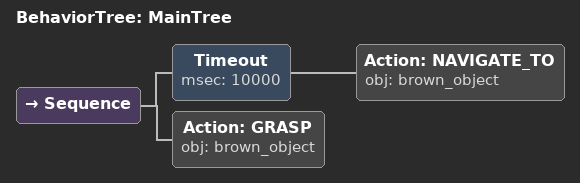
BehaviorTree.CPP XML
<root main_tree_to_execute="MainTree">
  <BehaviorTree ID="MainTree">
    <Sequence>
      <!-- Timeout: NAVIGATE_TO brown_object within 10s -->
      <Timeout msec="10000">
        <!-- Navigate to brown_object -->
        <Action ID="NAVIGATE_TO" obj="brown_object" />
      </Timeout>
      <!-- Grasp brown_object -->
      <Action ID="GRASP" obj="brown_object" />
    </Sequence>
  </BehaviorTree>
</root>
